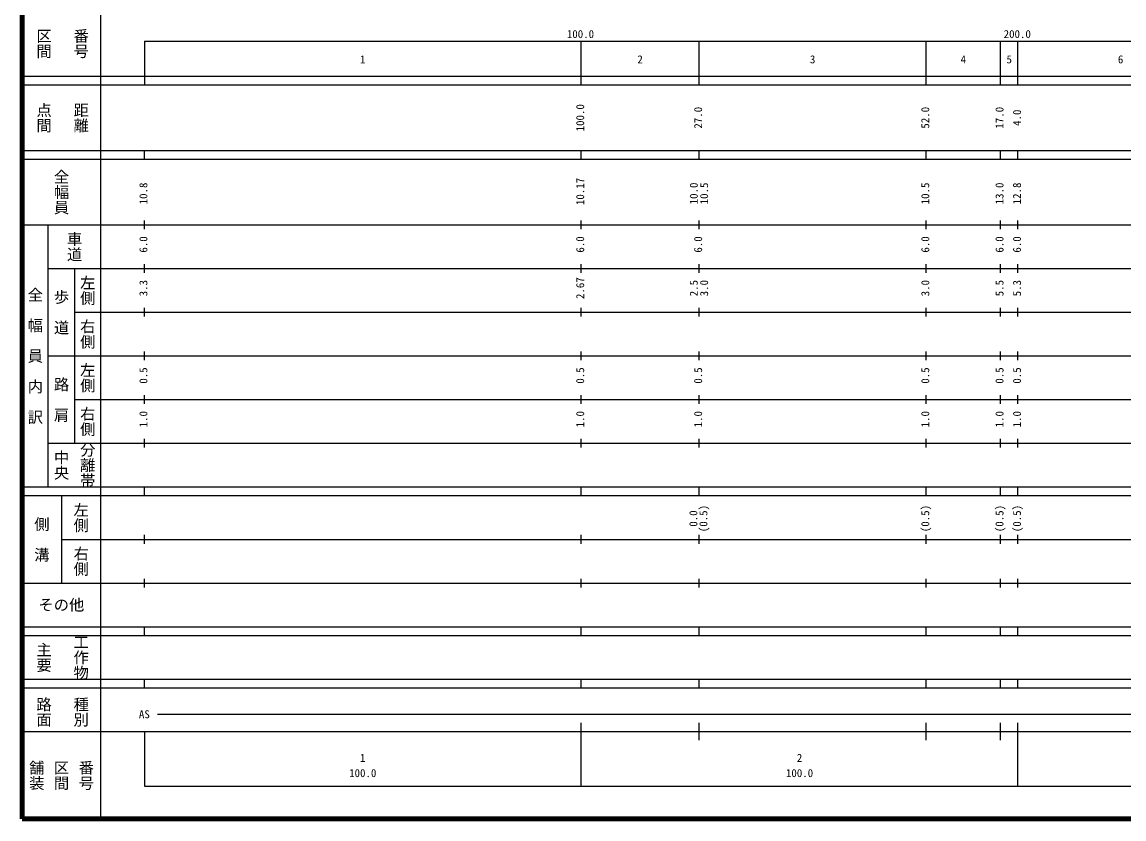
# Model space of a CAD drawing. Units: millimetres on the paper, enlarged 1000 times. Extents: x 40000 to 680000, y 20000 to 380000.
# Drawn here: x 40000 to 292270, y 20000 to 202409 of the extents above; entities that cross this region are included whole.
import ezdxf
from ezdxf.enums import TextEntityAlignment as Align

# ---------------------------------------------------------------- set-up
doc = ezdxf.new("R2010")
doc.units = ezdxf.units.MM
doc.header["$LTSCALE"] = 1000
doc.layers.add('M-TTL', color=2, linetype='Continuous', lineweight=140)
doc.layers.add('M-TTL-BAND', color=7, linetype='Continuous', lineweight=25)
doc.styles.add('@ＭＳ ゴシック', font='')
doc.styles.add('ＭＳ ゴシック', font='')
doc.styles.get('@ＭＳ ゴシック').set_extended_font_data('@MS Gothic')
doc.styles.get('ＭＳ ゴシック').set_extended_font_data('MS Gothic')

msp = doc.modelspace()

# ---------------------------------------------------------------- linework, layer by layer
at = {"layer": 'M-TTL'}
for p, q in [((40000, 380000), (40000, 20000)), ((40000, 20000), (680000, 20000))]:
    msp.add_line(p, q, dxfattribs=at)
at = {"layer": 'M-TTL-BAND'}
for p, q in [((58000, 370000), (58000, 20000)), ((68000, 198000), (579000, 198000)), ((68000, 198000), (68000, 188000)), ((168000, 188000), (168000, 198000)), ((195000, 188000), (195000, 198000)), ((247000, 188000), (247000, 198000)), ((264000, 188000), (264000, 198000)), ((268000, 188000), (268000, 198000)), ((40000, 190000), (579000, 190000)), ((40000, 188000), (579000, 188000)), ((40000, 173000), (579000, 173000)), ((68000, 171000), (68000, 173000)), ((168000, 171000), (168000, 173000)), ((195000, 171000), (195000, 173000)), ((247000, 171000), (247000, 173000)), ((264000, 171000), (264000, 173000)), ((268000, 171000), (268000, 173000)), ((40000, 171000), (579000, 171000)), ((68000, 155000), (68000, 157000)), ((168000, 155000), (168000, 157000)), ((195000, 155000), (195000, 157000)), ((247000, 155000), (247000, 157000)), ((264000, 155000), (264000, 157000)), ((268000, 155000), (268000, 157000)), ((40000, 156000), (579000, 156000)), ((46000, 96000), (46000, 156000)), ((68000, 145000), (68000, 147000)), ((168000, 145000), (168000, 147000)), ((195000, 145000), (195000, 147000)), ((247000, 145000), (247000, 147000)), ((264000, 145000), (264000, 147000)), ((268000, 145000), (268000, 147000)), ((46000, 146000), (579000, 146000)), ((52000, 146000), (52000, 106000)), ((68000, 135000), (68000, 137000)), ((168000, 135000), (168000, 137000)), ((195000, 135000), (195000, 137000)), ((247000, 135000), (247000, 137000)), ((264000, 135000), (264000, 137000)), ((268000, 135000), (268000, 137000)), ((52000, 136000), (579000, 136000)), ((68000, 125000), (68000, 127000)), ((168000, 125000), (168000, 127000)), ((195000, 125000), (195000, 127000)), ((247000, 125000), (247000, 127000)), ((264000, 125000), (264000, 127000)), ((268000, 125000), (268000, 127000)), ((46000, 126000), (579000, 126000)), ((68000, 115000), (68000, 117000)), ((168000, 115000), (168000, 117000)), ((195000, 115000), (195000, 117000)), ((247000, 115000), (247000, 117000)), ((264000, 115000), (264000, 117000)), ((268000, 115000), (268000, 117000)), ((52000, 116000), (579000, 116000)), ((46000, 106000), (579000, 106000)), ((68000, 105000), (68000, 107000)), ((168000, 105000), (168000, 107000)), ((195000, 105000), (195000, 107000)), ((247000, 105000), (247000, 107000)), ((264000, 105000), (264000, 107000)), ((268000, 105000), (268000, 107000)), ((40000, 96000), (579000, 96000)), ((68000, 94000), (68000, 96000)), ((168000, 94000), (168000, 96000)), ((195000, 94000), (195000, 96000)), ((247000, 94000), (247000, 96000)), ((264000, 94000), (264000, 96000)), ((268000, 94000), (268000, 96000)), ((40000, 94000), (579000, 94000)), ((49000, 94000), (49000, 74000)), ((49000, 84000), (579000, 84000)), ((68000, 83000), (68000, 85000)), ((168000, 83000), (168000, 85000)), ((195000, 83000), (195000, 85000)), ((247000, 83000), (247000, 85000)), ((264000, 83000), (264000, 85000)), ((268000, 83000), (268000, 85000)), ((40000, 74000), (579000, 74000)), ((68000, 73000), (68000, 75000)), ((168000, 73000), (168000, 75000)), ((195000, 73000), (195000, 75000)), ((247000, 73000), (247000, 75000)), ((264000, 73000), (264000, 75000)), ((268000, 73000), (268000, 75000)), ((40000, 64000), (579000, 64000)), ((68000, 62000), (68000, 64000)), ((168000, 62000), (168000, 64000)), ((195000, 62000), (195000, 64000)), ((247000, 62000), (247000, 64000)), ((264000, 62000), (264000, 64000)), ((268000, 62000), (268000, 64000)), ((40000, 62000), (579000, 62000)), ((40000, 52000), (579000, 52000)), ((68000, 50000), (68000, 52000)), ((168000, 50000), (168000, 52000)), ((195000, 50000), (195000, 52000)), ((247000, 50000), (247000, 52000)), ((264000, 50000), (264000, 52000)), ((268000, 50000), (268000, 52000)), ((40000, 50000), (579000, 50000)), ((71000, 44000), (565000, 44000)), ((168000, 27500), (168000, 42000)), ((195000, 38000), (195000, 42000)), ((247000, 38000), (247000, 42000)), ((264000, 38000), (264000, 42000)), ((268000, 27500), (268000, 42000)), ((40000, 40000), (579000, 40000)), ((68000, 40000), (68000, 27500)), ((68000, 27500), (579000, 27500))]:
    msp.add_line(p, q, dxfattribs=at)

# ---------------------------------------------------------------- texts
at = {"layer": 'M-TTL-BAND', "style": '@ＭＳ ゴシック'}
for s, p in [('区間', (45000, 197500)), ('番号', (53500, 197500)), ('点間', (45000, 180500)), ('距離', (53500, 180500)), ('全幅員', (49000, 163500)), ('車道', (52000, 151000)), ('左側', (55000, 141000)), ('全\u3000幅\u3000員\u3000内\u3000訳', (43000, 126000)), ('歩\u3000道', (49000, 136000)), ('右側', (55000, 131000)), ('左側', (55000, 121000)), ('路\u3000肩', (49000, 116000)), ('右側', (55000, 111000)), ('分離帯', (55000, 101000)), ('中央', (49000, 101000)), ('左側', (53500, 89000)), ('側\u3000溝', (44500, 84000)), ('右側', (53500, 79000)), ('工作物', (53500, 57000)), ('主要', (45000, 57000)), ('路面', (45000, 44500)), ('種別', (53500, 44500)), ('舗装', (43333, 30000)), ('区間', (49000, 30000)), ('番号', (54667, 30000))]:
    msp.add_text(s, height=2566, rotation=270, dxfattribs=at).set_placement(p, align=Align.MIDDLE_CENTER)
at = {"layer": 'M-TTL-BAND', "style": 'ＭＳ ゴシック'}
for s, p in [('100.0', (167844, 198195)), ('200.0', (267844, 198195)), ('1', (118000, 192405)), ('2', (181500, 192405)), ('3', (221000, 192405)), ('4', (255500, 192405)), ('5', (266000, 192405)), ('6', (291500, 192405)), ('AS', (68000, 42500)), ('1', (118000, 32523)), ('2', (218000, 32523)), ('100.0', (118000, 29033)), ('100.0', (218000, 29033))]:
    msp.add_text(s, height=1833, dxfattribs=at).set_placement(p, align=Align.BOTTOM_CENTER)
for s, p in [('100.0', (169242, 180500)), ('27.0', (196242, 180500)), ('52.0', (248242, 180500)), ('17.0', (265242, 180500)), ('4.0', (269242, 180500)), ('10.17', (169242, 163627)), ('10.8', (69242, 163174)), ('10.0', (195242, 163174)), ('10.5', (197612, 163174)), ('10.5', (248242, 163174)), ('13.0', (265242, 163174)), ('12.8', (269242, 163174)), ('6.0', (69242, 151500)), ('6.0', (169242, 151500)), ('6.0', (196242, 151500)), ('6.0', (248242, 151500)), ('6.0', (265242, 151500)), ('6.0', (269242, 151500)), ('2.67', (169242, 141500)), ('3.3', (69242, 141500)), ('2.5', (195242, 141500)), ('3.0', (197612, 141500)), ('3.0', (248242, 141500)), ('5.5', (265242, 141500)), ('5.3', (269242, 141500)), ('0.5', (69242, 121500)), ('0.5', (169242, 121500)), ('0.5', (196242, 121500)), ('0.5', (248242, 121500)), ('0.5', (265242, 121500)), ('0.5', (269242, 121500)), ('1.0', (69242, 111500)), ('1.0', (169242, 111500)), ('1.0', (196242, 111500)), ('1.0', (248242, 111500)), ('1.0', (265242, 111500)), ('1.0', (269242, 111500)), ('(0.5)', (197445, 88764)), ('(0.5)', (248242, 88764)), ('(0.5)', (265242, 88764)), ('(0.5)', (269242, 88764)), ('0.0', (195149, 88764))]:
    msp.add_text(s, height=1833, rotation=90, dxfattribs=at).set_placement(p, align=Align.BOTTOM_CENTER)
msp.add_text('その他', height=2566, dxfattribs=at).set_placement((49000, 69000), align=Align.MIDDLE_CENTER)

doc.saveas('drawing.dxf')
